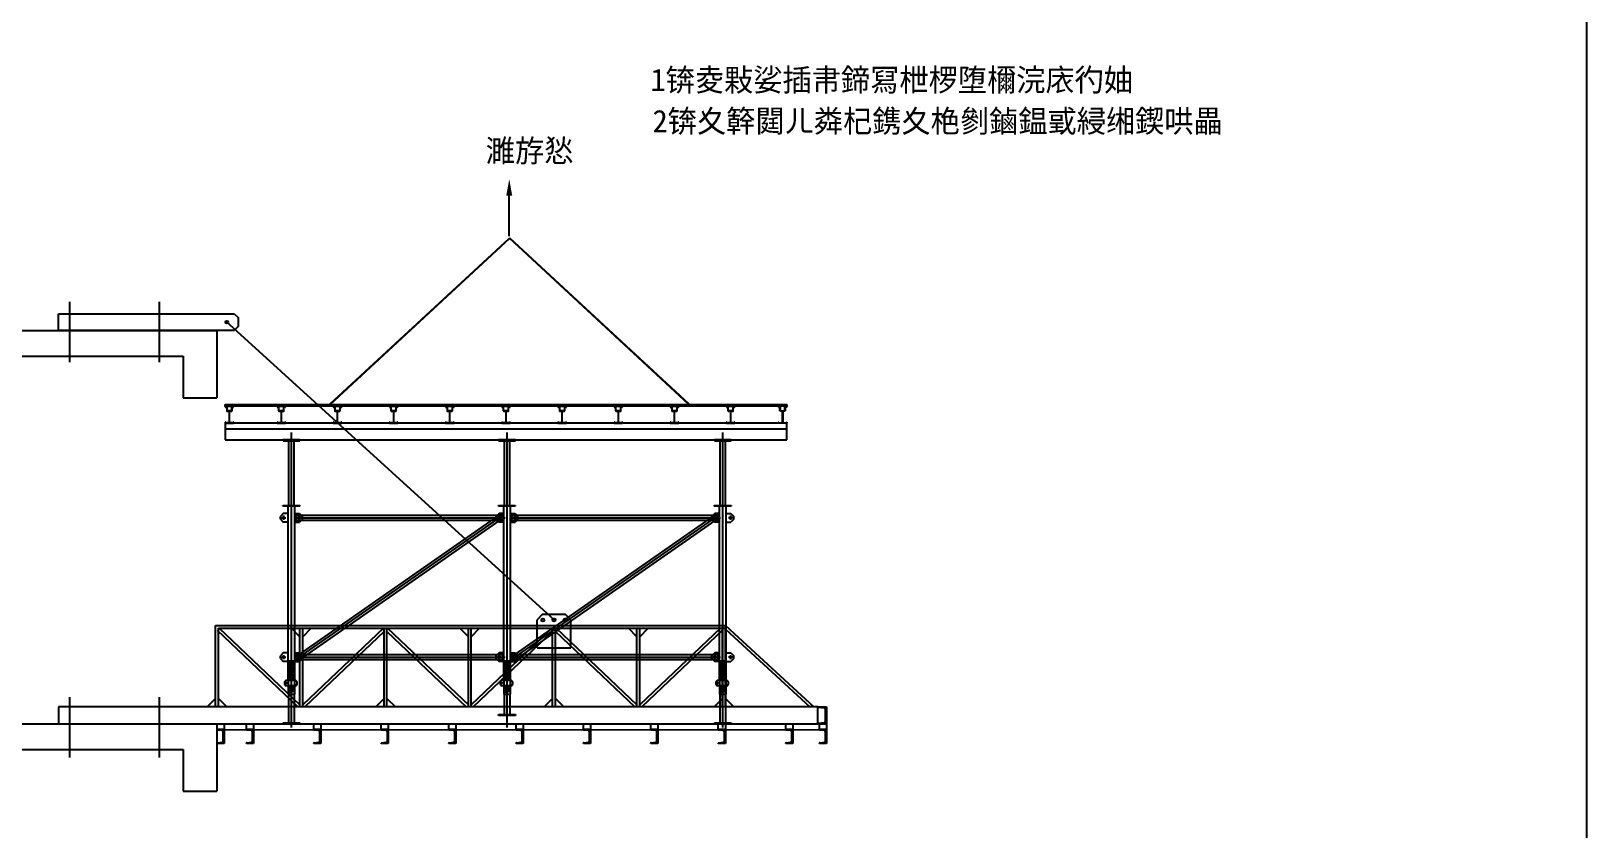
# Model space of a CAD drawing. Header units: metres. Extents: x 0 to 297, y 0 to 210.
# Drawn here: x 197.3 to 297, y 105.5 to 156.6 of the extents above; entities that cross this region are included whole.
import ezdxf

# ---------------------------------------------------------------- set-up
doc = ezdxf.new("R2010")
doc.units = ezdxf.units.M
for name, color, linetype in [(' ', 7, 'Continuous'), ('1', 7, 'Continuous'), ('120', 7, 'Continuous'), ('38536', 7, 'Continuous'), ('5', 7, 'Continuous'), ('7', 7, 'Continuous')]:
    doc.layers.add(name, color=color, linetype=linetype)

msp = doc.modelspace()

# ---------------------------------------------------------------- linework, layer by layer
at = {"layer": ' '}
for p, q in [((213.97, 111.97), (213.97, 130.86)), ((227.79, 111.97), (227.79, 130.86)), ((241.62, 111.97), (241.62, 130.86)), ((213.75, 116.21), (213.75, 114.1)), ((214.19, 116.21), (213.75, 116.21)), ((214.19, 114.1), (214.19, 116.21)), ((227.58, 116.21), (227.58, 114.1)), ((228.01, 116.21), (227.58, 116.21)), ((228.01, 114.1), (228.01, 116.21)), ((241.4, 116.21), (241.4, 114.1)), ((241.83, 116.21), (241.4, 116.21)), ((241.83, 114.1), (241.83, 116.21)), ((213.75, 114.1), (214.19, 114.1)), ((227.58, 114.1), (228.01, 114.1)), ((241.4, 114.1), (241.83, 114.1))]:
    msp.add_line(p, q, dxfattribs=at)
msp.add_line((297, 0), (297, 210))
at = {"layer": '1'}
for p, q in [((213.63, 114.99), (214.23, 114.99)), ((227.45, 114.99), (228.05, 114.99)), ((241.28, 114.99), (241.88, 114.99)), ((214.23, 114.63), (213.63, 114.63)), ((228.05, 114.63), (227.45, 114.63)), ((241.88, 114.63), (241.28, 114.63))]:
    msp.add_line(p, q, dxfattribs=at)
for centre, start, end in [((213.72, 114.81), 116.26, 243.74), ((214.14, 114.81), -63.74, 63.74), ((227.54, 114.81), 116.26, 243.74), ((227.97, 114.81), -63.74, 63.74), ((241.37, 114.81), 116.26, 243.74), ((241.79, 114.81), -63.74, 63.74)]:
    msp.add_arc(centre, 0.2, start, end, dxfattribs=at)
at = {"layer": '120'}
for p, q in [((209.72, 131.11), (245.72, 131.11)), ((227.38, 125.66), (214.21, 116.48)), ((227.56, 125.4), (227.38, 125.66)), ((241.21, 125.66), (228.03, 116.48)), ((241.38, 125.4), (241.21, 125.66)), ((214.17, 125.4), (227.66, 125.4)), ((214.22, 116.3), (227.6, 125.62)), ((214.26, 125.56), (214.26, 125.25)), ((227.51, 125.56), (214.26, 125.56)), ((214.26, 125.25), (227.51, 125.25)), ((214.39, 116.22), (227.56, 125.4)), ((227.51, 125.25), (227.51, 125.56)), ((227.99, 125.4), (241.48, 125.4)), ((228.05, 116.3), (241.42, 125.62)), ((228.08, 125.56), (228.08, 125.25)), ((241.33, 125.56), (228.08, 125.56)), ((228.08, 125.25), (241.33, 125.25)), ((228.21, 116.22), (241.38, 125.4)), ((241.33, 125.25), (241.33, 125.56)), ((214.17, 116.47), (227.66, 116.47)), ((214.21, 116.48), (214.39, 116.22)), ((214.26, 116.63), (214.26, 116.32)), ((227.51, 116.63), (214.26, 116.63)), ((214.26, 116.32), (227.51, 116.32)), ((227.51, 116.32), (227.51, 116.63)), ((227.99, 116.47), (241.48, 116.47)), ((228.03, 116.48), (228.21, 116.22)), ((228.08, 116.63), (228.08, 116.32)), ((241.33, 116.63), (228.08, 116.63)), ((228.08, 116.32), (241.33, 116.32)), ((241.33, 116.32), (241.33, 116.63))]:
    msp.add_line(p, q, dxfattribs=at)
for centre in [(214.47, 125.4), (227.29, 125.41), (227.29, 125.4), (228.3, 125.4), (241.11, 125.4), (241.12, 125.41), (214.47, 116.47), (214.47, 116.47), (227.29, 116.47), (228.3, 116.47), (228.3, 116.47), (241.11, 116.47)]:
    msp.add_circle(centre, 0.06, dxfattribs=at)
at = {"layer": '38536'}
for p, q in [((209.72, 132.67), (245.72, 132.67)), ((209.72, 132.55), (209.72, 132.67)), ((245.72, 132.67), (245.72, 132.55)), ((245.72, 132.55), (209.72, 132.55)), ((209.72, 131.47), (209.72, 130.39)), ((245.72, 131.47), (209.72, 131.47)), ((245.72, 130.39), (245.72, 131.47)), ((209.72, 130.39), (245.72, 130.39)), ((213.45, 125.67), (213.27, 125.49)), ((213.75, 125.67), (213.45, 125.67)), ((213.75, 125.13), (213.75, 125.67)), ((214.19, 125.13), (214.19, 125.67)), ((214.19, 125.67), (214.49, 125.67)), ((214.49, 125.67), (214.67, 125.49)), ((227.28, 125.67), (227.1, 125.49)), ((227.58, 125.67), (227.28, 125.67)), ((227.58, 125.13), (227.58, 125.67)), ((228.01, 125.13), (228.01, 125.67)), ((228.01, 125.67), (228.31, 125.67)), ((228.31, 125.67), (228.49, 125.49)), ((241.1, 125.67), (240.92, 125.49)), ((241.4, 125.67), (241.1, 125.67)), ((241.4, 125.13), (241.4, 125.67)), ((241.83, 125.13), (241.83, 125.67)), ((241.83, 125.67), (242.14, 125.67)), ((242.14, 125.67), (242.32, 125.49)), ((213.27, 125.31), (213.27, 125.49)), ((213.27, 125.31), (213.45, 125.13)), ((213.33, 125.4), (213.6, 125.4)), ((213.75, 125.13), (213.45, 125.13)), ((213.47, 125.54), (213.47, 125.27)), ((214.19, 125.13), (214.49, 125.13)), ((214.61, 125.4), (214.34, 125.4)), ((214.61, 125.4), (214.34, 125.4)), ((214.47, 125.54), (214.47, 125.27)), ((214.47, 125.54), (214.47, 125.27)), ((214.67, 125.31), (214.49, 125.13)), ((214.67, 125.31), (214.67, 125.49)), ((227.1, 125.31), (227.1, 125.49)), ((227.1, 125.31), (227.28, 125.13)), ((227.15, 125.4), (227.43, 125.4)), ((227.58, 125.13), (227.28, 125.13)), ((227.29, 125.54), (227.29, 125.27)), ((228.01, 125.13), (228.31, 125.13)), ((228.43, 125.4), (228.16, 125.4)), ((228.43, 125.4), (228.16, 125.4)), ((228.3, 125.54), (228.3, 125.27)), ((228.3, 125.54), (228.3, 125.27)), ((228.49, 125.31), (228.31, 125.13)), ((228.49, 125.31), (228.49, 125.49)), ((240.92, 125.31), (240.92, 125.49)), ((240.92, 125.31), (241.1, 125.13)), ((240.98, 125.4), (241.25, 125.4)), ((241.4, 125.13), (241.1, 125.13)), ((241.11, 125.54), (241.11, 125.27)), ((241.83, 125.13), (242.14, 125.13)), ((242.26, 125.4), (241.98, 125.4)), ((242.26, 125.4), (241.98, 125.4)), ((242.12, 125.54), (242.12, 125.27)), ((242.12, 125.54), (242.12, 125.27)), ((242.32, 125.31), (242.14, 125.13)), ((242.32, 125.31), (242.32, 125.49)), ((213.45, 116.74), (213.27, 116.56)), ((213.75, 116.74), (213.45, 116.74)), ((213.75, 116.2), (213.75, 116.74)), ((214.19, 116.2), (214.19, 116.74)), ((214.19, 116.74), (214.49, 116.74)), ((214.49, 116.74), (214.67, 116.56)), ((227.28, 116.74), (227.1, 116.56)), ((227.58, 116.74), (227.28, 116.74)), ((227.58, 116.2), (227.58, 116.74)), ((228.01, 116.2), (228.01, 116.74)), ((228.01, 116.74), (228.31, 116.74)), ((228.31, 116.74), (228.49, 116.56)), ((241.1, 116.74), (240.92, 116.56)), ((241.4, 116.74), (241.1, 116.74)), ((241.4, 116.2), (241.4, 116.74)), ((241.83, 116.2), (241.83, 116.74)), ((241.83, 116.74), (242.14, 116.74)), ((242.14, 116.74), (242.32, 116.56)), ((213.27, 116.38), (213.27, 116.56)), ((213.27, 116.38), (213.45, 116.2)), ((213.33, 116.47), (213.61, 116.47)), ((213.75, 116.2), (213.45, 116.2)), ((213.47, 116.61), (213.47, 116.34)), ((214.19, 116.2), (214.49, 116.2)), ((214.61, 116.47), (214.34, 116.47)), ((214.61, 116.47), (214.34, 116.47)), ((214.47, 116.61), (214.47, 116.34)), ((214.47, 116.61), (214.47, 116.34)), ((214.67, 116.38), (214.49, 116.2)), ((214.67, 116.38), (214.67, 116.56)), ((227.1, 116.38), (227.1, 116.56)), ((227.1, 116.38), (227.28, 116.2)), ((227.15, 116.47), (227.43, 116.47)), ((227.58, 116.2), (227.28, 116.2)), ((227.29, 116.61), (227.29, 116.34)), ((228.01, 116.2), (228.31, 116.2)), ((228.43, 116.47), (228.16, 116.47)), ((228.43, 116.47), (228.16, 116.47)), ((228.3, 116.61), (228.3, 116.34)), ((228.3, 116.61), (228.3, 116.34)), ((228.49, 116.38), (228.31, 116.2)), ((228.49, 116.38), (228.49, 116.56)), ((240.92, 116.38), (240.92, 116.56)), ((240.92, 116.38), (241.1, 116.2)), ((240.98, 116.47), (241.25, 116.47)), ((241.4, 116.2), (241.1, 116.2)), ((241.12, 116.61), (241.12, 116.34)), ((241.83, 116.2), (242.14, 116.2)), ((242.26, 116.47), (241.98, 116.47)), ((242.26, 116.47), (241.98, 116.47)), ((242.12, 116.61), (242.12, 116.34)), ((242.12, 116.61), (242.12, 116.34)), ((242.32, 116.38), (242.14, 116.2)), ((242.32, 116.38), (242.32, 116.56))]:
    msp.add_line(p, q, dxfattribs=at)
for centre in [(213.47, 125.4), (214.47, 125.4), (214.47, 125.4), (227.29, 125.4), (228.3, 125.4), (228.3, 125.4), (241.11, 125.4), (242.12, 125.4), (242.12, 125.4), (213.47, 116.47), (214.47, 116.47), (214.47, 116.47), (214.47, 116.47), (227.29, 116.47), (228.3, 116.47), (228.3, 116.47), (228.3, 116.47), (241.12, 116.47), (242.12, 116.47), (242.12, 116.47), (242.12, 116.47)]:
    msp.add_circle(centre, 0.06, dxfattribs=at)
at = {"layer": '5'}
for p, q in [((172.56, 137.4), (209.19, 137.4)), ((209.19, 137.4), (209.19, 133.08)), ((172.56, 135.75), (207.03, 135.75)), ((207.03, 135.75), (207.03, 133.08)), ((207.03, 133.08), (209.19, 133.08)), ((172.56, 112.2), (209.19, 112.2)), ((209.19, 112.2), (209.19, 107.88)), ((172.56, 110.55), (207.03, 110.55)), ((207.03, 110.55), (207.03, 107.88)), ((207.03, 107.88), (209.19, 107.88))]:
    msp.add_line(p, q, dxfattribs=at)
at = {"layer": '7'}
for p, q in [((227.93, 143.45), (227.93, 146.69)), ((216.43, 132.69), (227.94, 143.33)), ((216.44, 132.67), (227.95, 143.32)), ((216.46, 132.67), (227.96, 143.31)), ((216.62, 132.85), (227.95, 143.32)), ((239.44, 132.67), (227.94, 143.31)), ((239.27, 132.85), (227.95, 143.32)), ((239.46, 132.67), (227.95, 143.32)), ((239.47, 132.69), (227.96, 143.33)), ((199.76, 135.37), (199.76, 139.23)), ((205.52, 135.37), (205.52, 139.23)), ((199.04, 137.4), (199.04, 138.48)), ((199.04, 138.48), (210.3, 138.48)), ((209.76, 138.01), (230.8, 118.86)), ((210.3, 138.48), (210.56, 138.23)), ((210.56, 137.66), (210.3, 137.4)), ((210.56, 138.23), (210.56, 137.66)), ((210.3, 137.4), (199.04, 137.4)), ((209.84, 132.55), (209.72, 132.55)), ((209.72, 132.55), (209.72, 132.49)), ((209.72, 132.49), (209.75, 132.49)), ((209.75, 132.49), (209.75, 132.51)), ((209.76, 132.52), (209.81, 132.52)), ((209.82, 132.51), (209.82, 132.26)), ((209.84, 132.26), (209.84, 132.55)), ((209.84, 132.55), (210.14, 132.55)), ((209.85, 132.23), (209.97, 132.23)), ((210.13, 132.25), (209.86, 132.25)), ((209.98, 132.21), (209.98, 131.5)), ((210, 131.5), (210, 132.21)), ((210.02, 132.23), (210.13, 132.23)), ((210.26, 132.55), (210.14, 132.55)), ((210.14, 132.55), (210.14, 132.26)), ((210.16, 132.26), (210.16, 132.51)), ((210.18, 132.52), (210.23, 132.52)), ((210.24, 132.51), (210.24, 132.49)), ((210.24, 132.49), (210.26, 132.49)), ((210.26, 132.49), (210.26, 132.55)), ((213.17, 132.55), (213.05, 132.55)), ((213.05, 132.55), (213.05, 132.49)), ((213.05, 132.49), (213.08, 132.49)), ((213.08, 132.49), (213.08, 132.51)), ((213.09, 132.52), (213.14, 132.52)), ((213.15, 132.51), (213.15, 132.26)), ((213.17, 132.26), (213.17, 132.55)), ((213.17, 132.55), (213.47, 132.55)), ((213.18, 132.23), (213.3, 132.23)), ((213.46, 132.25), (213.19, 132.25)), ((213.31, 132.21), (213.31, 131.5)), ((213.33, 131.5), (213.33, 132.21)), ((213.35, 132.23), (213.46, 132.23)), ((213.59, 132.55), (213.47, 132.55)), ((213.47, 132.55), (213.47, 132.26)), ((213.49, 132.26), (213.49, 132.51)), ((213.51, 132.52), (213.56, 132.52)), ((213.57, 132.51), (213.57, 132.49)), ((213.57, 132.49), (213.59, 132.49)), ((213.59, 132.49), (213.59, 132.55)), ((216.77, 132.55), (216.65, 132.55)), ((216.65, 132.55), (216.65, 132.49)), ((216.65, 132.49), (216.68, 132.49)), ((216.68, 132.49), (216.68, 132.51)), ((216.69, 132.52), (216.74, 132.52)), ((216.75, 132.51), (216.75, 132.26)), ((216.77, 132.26), (216.77, 132.55)), ((216.77, 132.55), (217.07, 132.55)), ((216.78, 132.23), (216.9, 132.23)), ((217.06, 132.25), (216.79, 132.25)), ((216.91, 132.21), (216.91, 131.5)), ((216.93, 131.5), (216.93, 132.21)), ((216.95, 132.23), (217.06, 132.23)), ((217.19, 132.55), (217.07, 132.55)), ((217.07, 132.55), (217.07, 132.26)), ((217.09, 132.26), (217.09, 132.51)), ((217.11, 132.52), (217.16, 132.52)), ((217.17, 132.51), (217.17, 132.49)), ((217.17, 132.49), (217.19, 132.49)), ((217.19, 132.49), (217.19, 132.55)), ((220.37, 132.55), (220.25, 132.55)), ((220.25, 132.55), (220.25, 132.49)), ((220.25, 132.49), (220.28, 132.49)), ((220.28, 132.49), (220.28, 132.51)), ((220.29, 132.52), (220.34, 132.52)), ((220.35, 132.51), (220.35, 132.26)), ((220.37, 132.26), (220.37, 132.55)), ((220.37, 132.55), (220.67, 132.55)), ((220.38, 132.23), (220.5, 132.23)), ((220.66, 132.25), (220.39, 132.25)), ((220.51, 132.21), (220.51, 131.5)), ((220.53, 131.5), (220.53, 132.21)), ((220.55, 132.23), (220.66, 132.23)), ((220.79, 132.55), (220.67, 132.55)), ((220.67, 132.55), (220.67, 132.26)), ((220.69, 132.26), (220.69, 132.51)), ((220.71, 132.52), (220.76, 132.52)), ((220.77, 132.51), (220.77, 132.49)), ((220.77, 132.49), (220.79, 132.49)), ((220.79, 132.49), (220.79, 132.55)), ((223.97, 132.55), (223.85, 132.55)), ((223.85, 132.55), (223.85, 132.49)), ((223.85, 132.49), (223.88, 132.49)), ((223.88, 132.49), (223.88, 132.51)), ((223.89, 132.52), (223.94, 132.52)), ((223.95, 132.51), (223.95, 132.26)), ((223.97, 132.26), (223.97, 132.55)), ((223.97, 132.55), (224.27, 132.55)), ((223.98, 132.23), (224.1, 132.23)), ((224.26, 132.25), (223.99, 132.25)), ((224.11, 132.21), (224.11, 131.5)), ((224.13, 131.5), (224.13, 132.21)), ((224.15, 132.23), (224.26, 132.23)), ((224.39, 132.55), (224.27, 132.55)), ((224.27, 132.55), (224.27, 132.26)), ((224.29, 132.26), (224.29, 132.51)), ((224.31, 132.52), (224.36, 132.52)), ((224.37, 132.51), (224.37, 132.49)), ((224.37, 132.49), (224.39, 132.49)), ((224.39, 132.49), (224.39, 132.55)), ((227.57, 132.55), (227.45, 132.55)), ((227.45, 132.55), (227.45, 132.49)), ((227.45, 132.49), (227.48, 132.49)), ((227.48, 132.49), (227.48, 132.51)), ((227.49, 132.52), (227.54, 132.52)), ((227.55, 132.51), (227.55, 132.26)), ((227.57, 132.26), (227.57, 132.55)), ((227.57, 132.55), (227.87, 132.55)), ((227.58, 132.23), (227.7, 132.23)), ((227.86, 132.25), (227.59, 132.25)), ((227.71, 132.21), (227.71, 131.5)), ((227.73, 131.5), (227.73, 132.21)), ((227.75, 132.23), (227.86, 132.23)), ((227.99, 132.55), (227.87, 132.55)), ((227.87, 132.55), (227.87, 132.26)), ((227.89, 132.26), (227.89, 132.51)), ((227.91, 132.52), (227.96, 132.52)), ((227.97, 132.51), (227.97, 132.49)), ((227.97, 132.49), (227.99, 132.49)), ((227.99, 132.49), (227.99, 132.55)), ((231.17, 132.55), (231.05, 132.55)), ((231.05, 132.55), (231.05, 132.49)), ((231.05, 132.49), (231.08, 132.49)), ((231.08, 132.49), (231.08, 132.51)), ((231.09, 132.52), (231.14, 132.52)), ((231.15, 132.51), (231.15, 132.26)), ((231.17, 132.26), (231.17, 132.55)), ((231.17, 132.55), (231.47, 132.55)), ((231.18, 132.23), (231.3, 132.23)), ((231.46, 132.25), (231.19, 132.25)), ((231.31, 132.21), (231.31, 131.5)), ((231.33, 131.5), (231.33, 132.21)), ((231.35, 132.23), (231.46, 132.23)), ((231.59, 132.55), (231.47, 132.55)), ((231.47, 132.55), (231.47, 132.26)), ((231.49, 132.26), (231.49, 132.51)), ((231.51, 132.52), (231.56, 132.52)), ((231.57, 132.51), (231.57, 132.49)), ((231.57, 132.49), (231.59, 132.49)), ((231.59, 132.49), (231.59, 132.55)), ((234.77, 132.55), (234.65, 132.55)), ((234.65, 132.55), (234.65, 132.49)), ((234.65, 132.49), (234.68, 132.49)), ((234.68, 132.49), (234.68, 132.51)), ((234.69, 132.52), (234.74, 132.52)), ((234.75, 132.51), (234.75, 132.26)), ((234.77, 132.26), (234.77, 132.55)), ((234.77, 132.55), (235.07, 132.55)), ((234.78, 132.23), (234.9, 132.23)), ((235.06, 132.25), (234.79, 132.25)), ((234.91, 132.21), (234.91, 131.5)), ((234.93, 131.5), (234.93, 132.21)), ((234.95, 132.23), (235.06, 132.23)), ((235.19, 132.55), (235.07, 132.55)), ((235.07, 132.55), (235.07, 132.26)), ((235.09, 132.26), (235.09, 132.51)), ((235.11, 132.52), (235.16, 132.52)), ((235.17, 132.51), (235.17, 132.49)), ((235.17, 132.49), (235.19, 132.49)), ((235.19, 132.49), (235.19, 132.55)), ((238.37, 132.55), (238.25, 132.55)), ((238.25, 132.55), (238.25, 132.49)), ((238.25, 132.49), (238.28, 132.49)), ((238.28, 132.49), (238.28, 132.51)), ((238.29, 132.52), (238.34, 132.52)), ((238.35, 132.51), (238.35, 132.26)), ((238.37, 132.26), (238.37, 132.55)), ((238.37, 132.55), (238.67, 132.55)), ((238.38, 132.23), (238.5, 132.23)), ((238.66, 132.25), (238.39, 132.25)), ((238.51, 132.21), (238.51, 131.5)), ((238.53, 131.5), (238.53, 132.21)), ((238.55, 132.23), (238.66, 132.23)), ((238.79, 132.55), (238.67, 132.55)), ((238.67, 132.55), (238.67, 132.26)), ((238.69, 132.26), (238.69, 132.51)), ((238.71, 132.52), (238.76, 132.52)), ((238.77, 132.51), (238.77, 132.49)), ((238.77, 132.49), (238.79, 132.49)), ((238.79, 132.49), (238.79, 132.55)), ((241.97, 132.55), (241.85, 132.55)), ((241.85, 132.55), (241.85, 132.49)), ((241.85, 132.49), (241.88, 132.49)), ((241.88, 132.49), (241.88, 132.51)), ((241.89, 132.52), (241.94, 132.52)), ((241.95, 132.51), (241.95, 132.26)), ((241.97, 132.26), (241.97, 132.55)), ((241.97, 132.55), (242.27, 132.55)), ((241.98, 132.23), (242.1, 132.23)), ((242.26, 132.25), (241.99, 132.25)), ((242.11, 132.21), (242.11, 131.5)), ((242.13, 131.5), (242.13, 132.21)), ((242.15, 132.23), (242.26, 132.23)), ((242.39, 132.55), (242.27, 132.55)), ((242.27, 132.55), (242.27, 132.26)), ((242.29, 132.26), (242.29, 132.51)), ((242.31, 132.52), (242.36, 132.52)), ((242.37, 132.51), (242.37, 132.49)), ((242.37, 132.49), (242.39, 132.49)), ((242.39, 132.49), (242.39, 132.55)), ((245.18, 132.49), (245.18, 132.55)), ((245.18, 132.55), (245.3, 132.55)), ((245.21, 132.49), (245.18, 132.49)), ((245.21, 132.51), (245.21, 132.49)), ((245.27, 132.52), (245.22, 132.52)), ((245.28, 132.26), (245.28, 132.51)), ((245.3, 132.55), (245.3, 132.26)), ((245.6, 132.55), (245.3, 132.55)), ((245.43, 132.23), (245.31, 132.23)), ((245.32, 132.25), (245.59, 132.25)), ((245.44, 131.5), (245.44, 132.21)), ((245.46, 132.21), (245.46, 131.5)), ((245.59, 132.23), (245.48, 132.23)), ((245.6, 132.26), (245.6, 132.55)), ((245.6, 132.55), (245.72, 132.55)), ((245.62, 132.51), (245.62, 132.26)), ((245.69, 132.52), (245.64, 132.52)), ((245.7, 132.49), (245.7, 132.51)), ((245.72, 132.49), (245.7, 132.49)), ((245.72, 132.55), (245.72, 132.49)), ((209.75, 131.52), (209.72, 131.52)), ((209.72, 131.52), (209.72, 131.47)), ((209.72, 131.47), (210.26, 131.47)), ((209.75, 131.5), (209.75, 131.52)), ((209.97, 131.49), (209.77, 131.49)), ((210.22, 131.49), (210.02, 131.49)), ((210.26, 131.52), (210.23, 131.52)), ((210.23, 131.52), (210.23, 131.5)), ((210.26, 131.47), (210.26, 131.52)), ((213.08, 131.52), (213.05, 131.52)), ((213.05, 131.52), (213.05, 131.47)), ((213.05, 131.47), (213.59, 131.47)), ((213.08, 131.5), (213.08, 131.52)), ((213.3, 131.49), (213.1, 131.49)), ((213.55, 131.49), (213.35, 131.49)), ((213.59, 131.52), (213.56, 131.52)), ((213.56, 131.52), (213.56, 131.5)), ((213.59, 131.47), (213.59, 131.52)), ((216.68, 131.52), (216.65, 131.52)), ((216.65, 131.52), (216.65, 131.47)), ((216.65, 131.47), (217.19, 131.47)), ((216.68, 131.5), (216.68, 131.52)), ((216.9, 131.49), (216.7, 131.49)), ((217.15, 131.49), (216.95, 131.49)), ((217.19, 131.52), (217.16, 131.52)), ((217.16, 131.52), (217.16, 131.5)), ((217.19, 131.47), (217.19, 131.52)), ((220.28, 131.52), (220.25, 131.52)), ((220.25, 131.52), (220.25, 131.47)), ((220.25, 131.47), (220.79, 131.47)), ((220.28, 131.5), (220.28, 131.52)), ((220.5, 131.49), (220.3, 131.49)), ((220.75, 131.49), (220.55, 131.49)), ((220.79, 131.52), (220.76, 131.52)), ((220.76, 131.52), (220.76, 131.5)), ((220.79, 131.47), (220.79, 131.52)), ((223.88, 131.52), (223.85, 131.52)), ((223.85, 131.52), (223.85, 131.47)), ((223.85, 131.47), (224.39, 131.47)), ((223.88, 131.5), (223.88, 131.52)), ((224.1, 131.49), (223.9, 131.49)), ((224.35, 131.49), (224.15, 131.49)), ((224.39, 131.52), (224.36, 131.52)), ((224.36, 131.52), (224.36, 131.5)), ((224.39, 131.47), (224.39, 131.52)), ((227.48, 131.52), (227.45, 131.52)), ((227.45, 131.52), (227.45, 131.47)), ((227.45, 131.47), (227.99, 131.47)), ((227.48, 131.5), (227.48, 131.52)), ((227.7, 131.49), (227.5, 131.49)), ((227.95, 131.49), (227.75, 131.49)), ((227.99, 131.52), (227.96, 131.52)), ((227.96, 131.52), (227.96, 131.5)), ((227.99, 131.47), (227.99, 131.52)), ((231.08, 131.52), (231.05, 131.52)), ((231.05, 131.52), (231.05, 131.47)), ((231.05, 131.47), (231.59, 131.47)), ((231.08, 131.5), (231.08, 131.52)), ((231.3, 131.49), (231.1, 131.49)), ((231.55, 131.49), (231.35, 131.49)), ((231.59, 131.52), (231.56, 131.52)), ((231.56, 131.52), (231.56, 131.5)), ((231.59, 131.47), (231.59, 131.52)), ((234.68, 131.52), (234.65, 131.52)), ((234.65, 131.52), (234.65, 131.47)), ((234.65, 131.47), (235.19, 131.47)), ((234.68, 131.5), (234.68, 131.52)), ((234.9, 131.49), (234.7, 131.49)), ((235.15, 131.49), (234.95, 131.49)), ((235.19, 131.52), (235.16, 131.52)), ((235.16, 131.52), (235.16, 131.5)), ((235.19, 131.47), (235.19, 131.52)), ((238.28, 131.52), (238.25, 131.52)), ((238.25, 131.52), (238.25, 131.47)), ((238.25, 131.47), (238.79, 131.47)), ((238.28, 131.5), (238.28, 131.52)), ((238.5, 131.49), (238.3, 131.49)), ((238.75, 131.49), (238.55, 131.49)), ((238.79, 131.52), (238.76, 131.52)), ((238.76, 131.52), (238.76, 131.5)), ((238.79, 131.47), (238.79, 131.52)), ((241.88, 131.52), (241.85, 131.52)), ((241.85, 131.52), (241.85, 131.47)), ((241.85, 131.47), (242.39, 131.47)), ((241.88, 131.5), (241.88, 131.52)), ((242.1, 131.49), (241.9, 131.49)), ((242.35, 131.49), (242.15, 131.49)), ((242.39, 131.52), (242.36, 131.52)), ((242.36, 131.52), (242.36, 131.5)), ((242.39, 131.47), (242.39, 131.52)), ((245.18, 131.47), (245.18, 131.52)), ((245.18, 131.52), (245.21, 131.52)), ((245.72, 131.47), (245.18, 131.47)), ((245.21, 131.52), (245.21, 131.5)), ((245.23, 131.49), (245.43, 131.49)), ((245.48, 131.49), (245.68, 131.49)), ((245.69, 131.5), (245.69, 131.52)), ((245.69, 131.52), (245.72, 131.52)), ((245.72, 131.52), (245.72, 131.47)), ((214.51, 130.39), (213.43, 130.39)), ((213.43, 130.39), (213.43, 130.33)), ((213.43, 130.33), (214.51, 130.33)), ((213.8, 126.19), (213.8, 130.33)), ((214.14, 126.2), (214.14, 130.33)), ((214.51, 130.33), (214.51, 130.39)), ((228.33, 130.39), (227.25, 130.39)), ((227.25, 130.39), (227.25, 130.33)), ((227.25, 130.33), (228.33, 130.33)), ((227.62, 126.19), (227.62, 130.33)), ((227.97, 126.2), (227.97, 130.33)), ((228.33, 130.33), (228.33, 130.39)), ((242.16, 130.39), (241.08, 130.39)), ((241.08, 130.39), (241.08, 130.33)), ((241.08, 130.33), (242.16, 130.33)), ((241.45, 126.19), (241.45, 130.33)), ((241.79, 126.2), (241.79, 130.33)), ((242.16, 130.33), (242.16, 130.39)), ((213.42, 126.14), (213.42, 126.19)), ((213.42, 126.19), (214.5, 126.19)), ((214.5, 126.14), (213.42, 126.14)), ((213.75, 114.99), (213.75, 126.14)), ((214.19, 114.99), (214.19, 126.14)), ((214.5, 126.19), (214.5, 126.14)), ((227.24, 126.14), (227.24, 126.19)), ((227.24, 126.19), (228.32, 126.19)), ((228.32, 126.14), (227.24, 126.14)), ((227.58, 114.99), (227.58, 126.14)), ((228.01, 114.99), (228.01, 126.14)), ((228.32, 126.19), (228.32, 126.14)), ((241.07, 126.14), (241.07, 126.19)), ((241.07, 126.19), (242.15, 126.19)), ((242.15, 126.14), (241.07, 126.14)), ((241.4, 114.99), (241.4, 126.14)), ((241.83, 114.99), (241.83, 126.14)), ((242.15, 126.19), (242.15, 126.14)), ((230.07, 119.22), (229.71, 118.86)), ((229.71, 117.06), (229.71, 118.86)), ((230.07, 119.22), (231.52, 119.22)), ((231.88, 118.86), (231.52, 119.22)), ((231.88, 117.06), (231.88, 118.86)), ((209.11, 113.28), (209.11, 118.5)), ((209.11, 118.5), (241.78, 118.5)), ((209.2, 118.2), (214.37, 113.28)), ((209.29, 113.28), (209.29, 118.32)), ((209.29, 118.32), (241.78, 118.32)), ((209.33, 118.32), (214.51, 113.41)), ((214.51, 117.78), (213.97, 118.32)), ((214.51, 113.28), (214.51, 118.32)), ((219.86, 118.32), (214.69, 113.41)), ((214.69, 113.28), (214.69, 118.32)), ((214.69, 117.78), (215.23, 118.32)), ((219.91, 118.12), (214.82, 113.28)), ((219.91, 113.28), (219.91, 118.32)), ((220.09, 113.28), (220.09, 118.32)), ((220.09, 118.12), (225.17, 113.28)), ((220.13, 118.32), (225.31, 113.41)), ((225.31, 117.78), (224.77, 118.32)), ((225.31, 113.28), (225.31, 118.32)), ((230.66, 118.32), (225.49, 113.41)), ((225.49, 113.28), (225.49, 118.32)), ((225.49, 117.78), (226.03, 118.32)), ((230.71, 118.12), (225.62, 113.28)), ((230.71, 113.28), (230.71, 118.32)), ((230.89, 113.28), (230.89, 118.32)), ((230.89, 118.12), (235.97, 113.28)), ((230.93, 118.32), (236.11, 113.41)), ((236.11, 117.78), (235.57, 118.32)), ((236.11, 113.28), (236.11, 118.32)), ((236.29, 113.28), (236.29, 118.32)), ((241.46, 118.32), (236.29, 113.41)), ((236.29, 117.78), (236.83, 118.32)), ((241.6, 118.2), (236.42, 113.28)), ((241.6, 113.28), (241.6, 118.32)), ((241.78, 113.28), (241.78, 118.5)), ((241.78, 118.5), (247.46, 113.28)), ((241.78, 118.26), (247.2, 113.28)), ((229.71, 117.06), (231.88, 117.06)), ((213.75, 116.21), (214.19, 116.21)), ((214.19, 116.15), (213.75, 116.04)), ((213.9, 115.86), (213.75, 115.82)), ((213.9, 115.97), (213.83, 115.95)), ((213.9, 115.75), (213.83, 115.73)), ((213.9, 115.95), (213.9, 114.99)), ((213.98, 116.01), (213.96, 116.01)), ((214.11, 116.02), (214.02, 116)), ((214.04, 114.99), (214.04, 115.95)), ((214.19, 115.94), (214.04, 115.9)), ((214.11, 115.81), (214.04, 115.79)), ((214.19, 115.72), (214.04, 115.68)), ((227.58, 116.21), (228.01, 116.21)), ((228.01, 116.15), (227.58, 116.04)), ((227.72, 115.86), (227.58, 115.82)), ((227.72, 115.97), (227.65, 115.95)), ((227.72, 115.75), (227.65, 115.73)), ((227.72, 115.95), (227.72, 114.99)), ((227.8, 116.01), (227.79, 116.01)), ((227.94, 116.02), (227.84, 116)), ((227.87, 114.99), (227.87, 115.95)), ((228.01, 115.94), (227.87, 115.9)), ((227.94, 115.81), (227.87, 115.79)), ((228.01, 115.72), (227.87, 115.68)), ((241.4, 116.21), (241.83, 116.21)), ((241.83, 116.15), (241.4, 116.04)), ((241.55, 115.86), (241.4, 115.82)), ((241.55, 115.97), (241.47, 115.95)), ((241.55, 115.75), (241.47, 115.73)), ((241.55, 115.95), (241.55, 114.99)), ((241.63, 116.01), (241.61, 116.01)), ((241.76, 116.02), (241.67, 116)), ((241.69, 114.99), (241.69, 115.95)), ((241.83, 115.94), (241.69, 115.9)), ((241.76, 115.81), (241.69, 115.79)), ((241.83, 115.72), (241.69, 115.68)), ((213.9, 115.64), (213.75, 115.6)), ((213.9, 115.42), (213.76, 115.38)), ((213.9, 115.2), (213.76, 115.16)), ((213.9, 115.53), (213.83, 115.51)), ((213.9, 115.31), (213.83, 115.29)), ((213.9, 115.09), (213.83, 115.07)), ((214.19, 115.06), (213.93, 114.99)), ((214.12, 115.59), (214.04, 115.57)), ((214.19, 115.5), (214.04, 115.46)), ((214.12, 115.37), (214.04, 115.35)), ((214.19, 115.28), (214.04, 115.24)), ((214.12, 115.15), (214.04, 115.13)), ((227.72, 115.64), (227.58, 115.6)), ((227.72, 115.42), (227.58, 115.38)), ((227.72, 115.2), (227.58, 115.16)), ((227.72, 115.53), (227.65, 115.51)), ((227.72, 115.31), (227.65, 115.29)), ((227.72, 115.09), (227.65, 115.07)), ((228.01, 115.06), (227.76, 114.99)), ((227.94, 115.59), (227.87, 115.57)), ((228.01, 115.5), (227.87, 115.46)), ((227.94, 115.37), (227.87, 115.35)), ((228.01, 115.28), (227.87, 115.24)), ((227.94, 115.15), (227.87, 115.13)), ((241.55, 115.64), (241.4, 115.6)), ((241.55, 115.42), (241.4, 115.38)), ((241.55, 115.2), (241.4, 115.16)), ((241.55, 115.53), (241.48, 115.51)), ((241.55, 115.31), (241.48, 115.29)), ((241.55, 115.09), (241.48, 115.07)), ((241.83, 115.06), (241.58, 114.99)), ((241.76, 115.59), (241.69, 115.57)), ((241.83, 115.5), (241.69, 115.46)), ((241.76, 115.37), (241.69, 115.35)), ((241.83, 115.28), (241.69, 115.24)), ((241.76, 115.15), (241.69, 115.13)), ((199.76, 110.05), (199.76, 113.9)), ((205.52, 110.05), (205.52, 113.9)), ((209.11, 113.82), (208.57, 113.28)), ((209.29, 113.82), (209.83, 113.28)), ((213.75, 114.63), (213.75, 114.1)), ((213.75, 114.1), (214.19, 114.1)), ((213.9, 114.55), (213.76, 114.51)), ((214.19, 114.41), (213.76, 114.29)), ((213.8, 112.26), (213.8, 114.1)), ((213.9, 114.44), (213.83, 114.42)), ((214.12, 114.28), (213.83, 114.2)), ((213.9, 114.63), (213.9, 114.4)), ((213.96, 114.34), (213.98, 114.34)), ((214.19, 114.63), (214.04, 114.59)), ((214.04, 114.4), (214.04, 114.63)), ((214.12, 114.5), (214.04, 114.48)), ((214.14, 114.1), (214.14, 112.26)), ((214.19, 114.1), (214.19, 114.63)), ((219.91, 113.82), (219.37, 113.28)), ((220.09, 113.82), (220.63, 113.28)), ((227.58, 114.63), (227.58, 114.1)), ((227.72, 114.55), (227.58, 114.51)), ((228.01, 114.41), (227.58, 114.29)), ((227.58, 114.1), (228.01, 114.1)), ((227.62, 112.79), (227.62, 114.1)), ((227.72, 114.44), (227.65, 114.42)), ((227.94, 114.28), (227.65, 114.2)), ((227.72, 114.63), (227.72, 114.4)), ((227.79, 114.34), (227.8, 114.34)), ((228.01, 114.63), (227.87, 114.59)), ((227.87, 114.4), (227.87, 114.63)), ((227.94, 114.5), (227.87, 114.48)), ((227.97, 114.1), (227.97, 112.79)), ((228.01, 114.1), (228.01, 114.63)), ((230.71, 113.82), (230.17, 113.28)), ((230.89, 113.82), (231.43, 113.28)), ((241.6, 113.82), (241.06, 113.28)), ((241.4, 114.63), (241.4, 114.1)), ((241.55, 114.55), (241.4, 114.51)), ((241.83, 114.41), (241.4, 114.29)), ((241.4, 114.1), (241.83, 114.1)), ((241.44, 112.26), (241.44, 114.1)), ((241.55, 114.44), (241.48, 114.42)), ((241.76, 114.28), (241.48, 114.2)), ((241.55, 114.63), (241.55, 114.4)), ((241.61, 114.34), (241.63, 114.34)), ((241.83, 114.63), (241.69, 114.59)), ((241.69, 114.4), (241.69, 114.63)), ((241.76, 114.5), (241.69, 114.48)), ((241.78, 113.82), (242.32, 113.28)), ((241.79, 114.1), (241.79, 112.26)), ((241.83, 114.1), (241.83, 114.63)), ((247.71, 113.28), (199.04, 113.28)), ((199.04, 113.28), (199.04, 112.2)), ((227.25, 112.79), (228.33, 112.79)), ((227.25, 112.73), (227.25, 112.79)), ((228.33, 112.73), (227.25, 112.73)), ((228.33, 112.79), (228.33, 112.73)), ((247.71, 112.2), (247.71, 113.28)), ((247.72, 113.26), (247.72, 113.28)), ((247.72, 113.28), (248.26, 113.28)), ((248.13, 113.21), (247.73, 113.24)), ((248.21, 112.37), (248.21, 113.12)), ((248.26, 113.28), (248.26, 112.2)), ((199.04, 112.2), (247.71, 112.2)), ((209.2, 111.84), (209.2, 112.2)), ((209.2, 112.2), (209.65, 112.2)), ((209.65, 111.84), (209.2, 111.84)), ((209.2, 111.82), (209.2, 111.84)), ((209.2, 111.84), (209.65, 111.84)), ((209.52, 111.77), (209.22, 111.8)), ((209.6, 111.1), (209.6, 111.69)), ((209.65, 112.2), (209.65, 111.84)), ((209.65, 111.84), (247.81, 111.82)), ((209.65, 111.84), (209.65, 110.94)), ((211.09, 111.84), (211.09, 112.2)), ((211.09, 112.2), (211.54, 112.2)), ((211.54, 111.84), (211.09, 111.84)), ((211.09, 111.82), (211.09, 111.84)), ((211.09, 111.84), (211.54, 111.84)), ((211.41, 111.77), (211.1, 111.8)), ((211.48, 111.1), (211.48, 111.69)), ((211.54, 112.2), (211.54, 111.84)), ((211.54, 111.84), (211.54, 110.94)), ((213.43, 112.26), (214.51, 112.26)), ((213.43, 112.2), (213.43, 112.26)), ((214.51, 112.2), (213.43, 112.2)), ((214.51, 112.26), (214.51, 112.2)), ((215.41, 111.84), (215.41, 112.2)), ((215.41, 112.2), (215.86, 112.2)), ((215.86, 111.84), (215.41, 111.84)), ((215.41, 111.82), (215.41, 111.84)), ((215.41, 111.84), (215.86, 111.84)), ((215.73, 111.77), (215.42, 111.8)), ((215.8, 111.1), (215.8, 111.69)), ((215.86, 112.2), (215.86, 111.84)), ((215.86, 111.84), (215.86, 110.94)), ((219.73, 111.84), (219.73, 112.2)), ((219.73, 112.2), (220.18, 112.2)), ((220.18, 111.84), (219.73, 111.84)), ((219.73, 111.82), (219.73, 111.84)), ((219.73, 111.84), (220.18, 111.84)), ((220.05, 111.77), (219.74, 111.8)), ((220.12, 111.1), (220.12, 111.69)), ((220.18, 112.2), (220.18, 111.84)), ((220.18, 111.84), (220.18, 110.94)), ((224.05, 111.84), (224.05, 112.2)), ((224.05, 112.2), (224.5, 112.2)), ((224.5, 111.84), (224.05, 111.84)), ((224.05, 111.82), (224.05, 111.84)), ((224.05, 111.84), (224.5, 111.84)), ((224.37, 111.77), (224.06, 111.8)), ((224.44, 111.1), (224.44, 111.69)), ((224.5, 112.2), (224.5, 111.84)), ((224.5, 111.84), (224.5, 110.94)), ((228.37, 111.84), (228.37, 112.2)), ((228.37, 112.2), (228.82, 112.2)), ((228.82, 111.84), (228.37, 111.84)), ((228.37, 111.82), (228.37, 111.84)), ((228.37, 111.84), (228.82, 111.84)), ((228.69, 111.77), (228.38, 111.8)), ((228.76, 111.1), (228.76, 111.69)), ((228.82, 112.2), (228.82, 111.84)), ((228.82, 111.84), (228.82, 110.94)), ((232.69, 111.84), (232.69, 112.2)), ((232.69, 112.2), (233.14, 112.2)), ((233.14, 111.84), (232.69, 111.84)), ((232.69, 111.82), (232.69, 111.84)), ((232.69, 111.84), (233.14, 111.84)), ((233.01, 111.77), (232.7, 111.8)), ((233.08, 111.1), (233.08, 111.69)), ((233.14, 112.2), (233.14, 111.84)), ((233.14, 111.84), (233.14, 110.94)), ((237.01, 111.84), (237.01, 112.2)), ((237.01, 112.2), (237.46, 112.2)), ((237.46, 111.84), (237.01, 111.84)), ((237.01, 111.82), (237.01, 111.84)), ((237.01, 111.84), (237.46, 111.84)), ((237.33, 111.77), (237.02, 111.8)), ((237.4, 111.1), (237.4, 111.69)), ((237.46, 112.2), (237.46, 111.84)), ((237.46, 111.84), (237.46, 110.94)), ((241.08, 112.26), (242.16, 112.26)), ((241.08, 112.2), (241.08, 112.26)), ((242.16, 112.2), (241.08, 112.2)), ((241.33, 111.84), (241.33, 112.2)), ((241.33, 112.2), (241.78, 112.2)), ((241.78, 111.84), (241.33, 111.84)), ((241.33, 111.82), (241.33, 111.84)), ((241.33, 111.84), (241.78, 111.84)), ((241.65, 111.77), (241.34, 111.8)), ((241.72, 111.1), (241.72, 111.69)), ((241.78, 112.2), (241.78, 111.84)), ((241.78, 111.84), (241.78, 110.94)), ((242.16, 112.26), (242.16, 112.2)), ((245.65, 111.84), (245.65, 112.2)), ((245.65, 112.2), (246.1, 112.2)), ((246.1, 111.84), (245.65, 111.84)), ((245.65, 111.82), (245.65, 111.84)), ((245.65, 111.84), (246.1, 111.84)), ((245.97, 111.77), (245.66, 111.8)), ((246.04, 111.1), (246.04, 111.69)), ((246.1, 112.2), (246.1, 111.84)), ((246.1, 111.84), (246.1, 110.94)), ((247.72, 112.2), (247.72, 112.23)), ((248.26, 112.2), (247.72, 112.2)), ((247.73, 112.25), (248.13, 112.28)), ((247.81, 111.84), (247.81, 112.2)), ((247.81, 112.2), (248.26, 112.2)), ((248.26, 111.84), (247.81, 111.84)), ((247.81, 111.82), (247.81, 111.84)), ((247.81, 111.84), (248.26, 111.84)), ((248.13, 111.77), (247.82, 111.8)), ((248.2, 111.1), (248.2, 111.69)), ((248.26, 112.2), (248.26, 111.84)), ((248.26, 111.84), (248.26, 110.94)), ((209.2, 110.94), (209.2, 110.97)), ((209.65, 110.94), (209.2, 110.94)), ((209.22, 110.99), (209.52, 111.02)), ((211.09, 110.94), (211.09, 110.97)), ((211.54, 110.94), (211.09, 110.94)), ((211.1, 110.99), (211.41, 111.02)), ((215.41, 110.94), (215.41, 110.97)), ((215.86, 110.94), (215.41, 110.94)), ((215.42, 110.99), (215.73, 111.02)), ((219.73, 110.94), (219.73, 110.97)), ((220.18, 110.94), (219.73, 110.94)), ((219.74, 110.99), (220.05, 111.02)), ((224.05, 110.94), (224.05, 110.97)), ((224.5, 110.94), (224.05, 110.94)), ((224.06, 110.99), (224.37, 111.02)), ((228.37, 110.94), (228.37, 110.97)), ((228.82, 110.94), (228.37, 110.94)), ((228.38, 110.99), (228.69, 111.02)), ((232.69, 110.94), (232.69, 110.97)), ((233.14, 110.94), (232.69, 110.94)), ((232.7, 110.99), (233.01, 111.02)), ((237.01, 110.94), (237.01, 110.97)), ((237.46, 110.94), (237.01, 110.94)), ((237.02, 110.99), (237.33, 111.02)), ((241.33, 110.94), (241.33, 110.97)), ((241.78, 110.94), (241.33, 110.94)), ((241.34, 110.99), (241.65, 111.02)), ((245.65, 110.94), (245.65, 110.97)), ((246.1, 110.94), (245.65, 110.94)), ((245.66, 110.99), (245.97, 111.02)), ((247.81, 110.94), (247.81, 110.97)), ((248.26, 110.94), (247.81, 110.94)), ((247.82, 110.99), (248.13, 111.02))]:
    msp.add_line(p, q, dxfattribs=at)
for centre, radius in [((209.83, 137.94), 0.09), ((230.08, 118.86), 0.1), ((230.8, 118.86), 0.1), ((231.52, 118.86), 0.1), ((213.61, 114.81), 0.05), ((227.43, 114.81), 0.05), ((241.26, 114.81), 0.05), ((213.97, 114.58), 0.06), ((227.79, 114.58), 0.06), ((241.62, 114.58), 0.06)]:
    msp.add_circle(centre, radius, dxfattribs=at)
for centre, radius, start, end in [((209.75, 132.52), 0.01, -90, 0.06), ((209.82, 132.52), 0.01, 180, 269.94), ((209.85, 132.26), 0.03, 179.97, 270.03), ((209.84, 132.25), 0.01, 0.06, 90.06), ((209.98, 132.23), 0.01, 180, 269.94), ((210, 132.23), 0.01, 270, 360), ((210.13, 132.26), 0.03, 270, 360), ((210.14, 132.25), 0.01, 89.94, 180), ((210.16, 132.52), 0.01, 270, 360), ((210.24, 132.52), 0.01, 180, 270), ((213.08, 132.52), 0.01, -89.94, 0.06), ((213.15, 132.52), 0.01, 180, 270), ((213.18, 132.26), 0.03, 179.97, 270.03), ((213.17, 132.25), 0.01, 0.06, 90.06), ((213.31, 132.23), 0.01, 180, 270), ((213.33, 132.23), 0.01, 270, 360), ((213.46, 132.26), 0.03, 270.03, 360), ((213.47, 132.25), 0.01, 89.94, 180), ((213.49, 132.52), 0.01, 270, 360), ((213.57, 132.52), 0.01, 180, 270), ((216.68, 132.52), 0.01, 270, 360), ((216.75, 132.52), 0.01, 180, 270), ((216.78, 132.26), 0.03, 180, 269.97), ((216.77, 132.25), 0.01, 0, 90.06), ((216.91, 132.23), 0.01, 180, 270), ((216.93, 132.23), 0.01, 270, 360), ((217.06, 132.26), 0.03, 270.03, 360), ((217.07, 132.25), 0.01, 89.94, 180), ((217.09, 132.52), 0.01, 270, 360), ((217.17, 132.52), 0.01, 180, 270), ((220.28, 132.52), 0.01, -90, 0.06), ((220.35, 132.52), 0.01, 180, 269.94), ((220.38, 132.26), 0.03, 179.97, 270.03), ((220.37, 132.25), 0.01, 0.06, 90.06), ((220.51, 132.23), 0.01, 180, 270), ((220.53, 132.23), 0.01, 270, 360), ((220.66, 132.26), 0.03, 269.97, 360), ((220.67, 132.25), 0.01, 89.94, 180), ((220.69, 132.52), 0.01, -90, 0.06), ((220.77, 132.52), 0.01, 180, 269.94), ((223.88, 132.52), 0.01, 270, 360), ((223.95, 132.52), 0.01, 180, 270), ((223.98, 132.26), 0.03, 180, 270), ((223.97, 132.25), 0.01, 0.06, 90.06), ((224.11, 132.23), 0.01, 180, 270), ((224.13, 132.23), 0.01, 270, 360), ((224.26, 132.26), 0.03, 270, 360), ((224.27, 132.25), 0.01, 89.94, 180), ((224.29, 132.52), 0.01, 270, 360), ((224.37, 132.52), 0.01, 180, 270), ((227.48, 132.52), 0.01, 270, 360), ((227.55, 132.52), 0.01, 180, 270), ((227.58, 132.26), 0.03, 180, 270), ((227.57, 132.25), 0.01, 0, 90), ((227.71, 132.23), 0.01, 180, 270), ((227.73, 132.23), 0.01, -89.94, 0.06), ((227.86, 132.26), 0.03, 269.97, 360), ((227.87, 132.25), 0.01, 89.94, 180), ((227.89, 132.52), 0.01, -89.94, 0.06), ((227.97, 132.52), 0.01, 180, 270), ((231.08, 132.52), 0.01, -89.94, 0.06), ((231.15, 132.52), 0.01, 180, 270), ((231.18, 132.26), 0.03, 179.97, 270.03), ((231.17, 132.25), 0.01, 0.06, 90.06), ((231.31, 132.23), 0.01, 180, 270), ((231.33, 132.23), 0.01, 270, 360), ((231.46, 132.26), 0.03, 270.03, 360), ((231.47, 132.25), 0.01, 89.94, 180), ((231.49, 132.52), 0.01, 270, 360), ((231.57, 132.52), 0.01, 180, 270), ((234.68, 132.52), 0.01, 270, 360), ((234.75, 132.52), 0.01, 180, 270), ((234.78, 132.26), 0.03, 180, 269.97), ((234.77, 132.25), 0.01, 0, 90.06), ((234.91, 132.23), 0.01, 180, 270), ((234.93, 132.23), 0.01, 270, 360), ((235.06, 132.26), 0.03, 270.03, 360), ((235.07, 132.25), 0.01, 89.94, 180), ((235.09, 132.52), 0.01, 270, 360), ((235.17, 132.52), 0.01, 180, 270), ((238.28, 132.52), 0.01, -90, 0.06), ((238.35, 132.52), 0.01, 180, 269.94), ((238.38, 132.26), 0.03, 179.97, 270.03), ((238.37, 132.25), 0.01, 0.06, 90.06), ((238.51, 132.23), 0.01, 180, 270), ((238.53, 132.23), 0.01, 270, 360), ((238.66, 132.26), 0.03, 269.97, 360), ((238.67, 132.25), 0.01, 89.94, 180), ((238.69, 132.52), 0.01, -90, 0.06), ((238.77, 132.52), 0.01, 180, 269.94), ((241.88, 132.52), 0.01, 270, 360), ((241.95, 132.52), 0.01, 180, 270), ((241.98, 132.26), 0.03, 180, 270), ((241.97, 132.25), 0.01, 0.06, 90.06), ((242.11, 132.23), 0.01, 180, 270), ((242.13, 132.23), 0.01, 270, 360), ((242.26, 132.26), 0.03, 270, 360), ((242.27, 132.25), 0.01, 89.94, 180), ((242.29, 132.52), 0.01, 270, 360), ((242.37, 132.52), 0.01, 180, 270), ((245.22, 132.51), 0.01, 90, 180), ((245.27, 132.51), 0.01, 0, 90), ((245.28, 132.23), 0.03, 0.03, 90), ((245.32, 132.26), 0.01, 179.94, 270.06), ((245.43, 132.21), 0.01, 0, 90), ((245.48, 132.21), 0.01, 90, 180), ((245.59, 132.26), 0.01, 269.94, 360), ((245.62, 132.23), 0.03, 90, 179.97), ((245.64, 132.51), 0.01, 90, 180), ((245.69, 132.51), 0.01, 0, 90), ((209.75, 131.49), 0.01, 0, 90.06), ((209.98, 131.49), 0.01, 90, 180.06), ((210, 131.49), 0.01, 0, 90.06), ((210.23, 131.49), 0.01, 89.94, 180.06), ((213.08, 131.49), 0.01, 0, 90.06), ((213.31, 131.49), 0.01, 89.94, 180.06), ((213.33, 131.49), 0.01, 0, 90.06), ((213.56, 131.49), 0.01, 89.94, 180.06), ((216.68, 131.49), 0.01, -0.06, 90.06), ((216.91, 131.49), 0.01, 89.94, 180.06), ((216.93, 131.49), 0.01, 0, 90.06), ((217.16, 131.49), 0.01, 89.94, 180.06), ((220.28, 131.49), 0.01, 0, 90.06), ((220.51, 131.49), 0.01, 89.94, 180.06), ((220.53, 131.49), 0.01, 0, 90.06), ((220.76, 131.49), 0.01, 89.94, 180.06), ((223.88, 131.49), 0.01, 0, 90.06), ((224.11, 131.49), 0.01, 89.94, 180.06), ((224.13, 131.49), 0.01, 0, 90.06), ((224.36, 131.49), 0.01, 90, 180.06), ((227.48, 131.49), 0.01, 0, 90.06), ((227.71, 131.49), 0.01, 89.94, 180.06), ((227.73, 131.49), 0.01, -0.06, 90), ((227.96, 131.49), 0.01, 89.94, 180.06), ((231.08, 131.49), 0.01, 0, 90.06), ((231.31, 131.49), 0.01, 89.94, 180.06), ((231.33, 131.49), 0.01, 0, 90.06), ((231.56, 131.49), 0.01, 89.94, 180.06), ((234.68, 131.49), 0.01, -0.06, 90.06), ((234.91, 131.49), 0.01, 89.94, 180.06), ((234.93, 131.49), 0.01, 0, 90.06), ((235.16, 131.49), 0.01, 89.94, 180.06), ((238.28, 131.49), 0.01, 0, 90.06), ((238.51, 131.49), 0.01, 89.94, 180.06), ((238.53, 131.49), 0.01, 0, 90.06), ((238.76, 131.49), 0.01, 89.94, 180.06), ((241.88, 131.49), 0.01, 0, 90.06), ((242.11, 131.49), 0.01, 89.94, 180.06), ((242.13, 131.49), 0.01, 0, 90.06), ((242.36, 131.49), 0.01, 90, 180.06), ((245.23, 131.5), 0.01, 180, 270), ((245.43, 131.5), 0.01, 269.94, 359.94), ((245.48, 131.5), 0.01, 180, 270.06), ((245.68, 131.5), 0.01, 270, 360), ((213.96, 115.95), 0.06, 90, 180), ((213.98, 115.95), 0.06, 0.04, 90), ((227.79, 115.95), 0.06, 90, 180), ((227.8, 115.95), 0.06, 0.04, 90), ((241.61, 115.95), 0.06, 90, 180), ((241.63, 115.95), 0.06, 0.04, 90), ((213.96, 114.4), 0.06, 180, 271.41), ((213.98, 114.4), 0.06, -88.59, 0.04), ((227.79, 114.4), 0.06, 180, 271.41), ((227.8, 114.4), 0.06, -88.59, 0.04), ((241.61, 114.4), 0.06, 180, 271.41), ((241.63, 114.4), 0.06, -88.59, 0.04), ((247.73, 113.26), 0.02, 180, 265), ((248.12, 113.12), 0.09, 0, 85), ((209.22, 111.82), 0.02, 180, 265), ((209.52, 111.69), 0.08, 0, 85), ((211.11, 111.82), 0.02, 180, 265), ((211.4, 111.69), 0.08, 0, 85), ((215.43, 111.82), 0.02, 180, 265), ((215.72, 111.69), 0.08, 0, 85), ((219.75, 111.82), 0.02, 180, 265), ((220.04, 111.69), 0.08, 0, 85), ((224.07, 111.82), 0.02, 180, 265), ((224.36, 111.69), 0.08, 0, 85), ((228.39, 111.82), 0.02, 180, 265), ((228.68, 111.69), 0.08, 0, 85), ((232.71, 111.82), 0.02, 180, 265), ((233, 111.69), 0.08, 0, 85), ((237.03, 111.82), 0.02, 180, 265), ((237.32, 111.69), 0.08, 0, 85), ((241.35, 111.82), 0.02, 180, 265), ((241.64, 111.69), 0.08, 0, 85), ((245.67, 111.82), 0.02, 180, 265), ((245.96, 111.69), 0.08, 0, 85), ((247.73, 112.23), 0.02, 95, 180), ((247.83, 111.82), 0.02, 180, 265), ((248.12, 111.69), 0.08, 0, 85), ((248.12, 112.37), 0.09, -85, 0), ((209.22, 110.97), 0.02, 95, 180), ((209.52, 111.1), 0.08, -85, 0), ((211.11, 110.97), 0.02, 95, 180), ((211.4, 111.1), 0.08, -85, 0), ((215.43, 110.97), 0.02, 95, 180), ((215.72, 111.1), 0.08, -85, 0), ((219.75, 110.97), 0.02, 95, 180), ((220.04, 111.1), 0.08, -85, 0), ((224.07, 110.97), 0.02, 95, 180), ((224.36, 111.1), 0.08, -85, 0), ((228.39, 110.97), 0.02, 95, 180), ((228.68, 111.1), 0.08, -85, 0), ((232.71, 110.97), 0.02, 95, 180), ((233, 111.1), 0.08, -85, 0), ((237.03, 110.97), 0.02, 95, 180), ((237.32, 111.1), 0.08, -85, 0), ((241.35, 110.97), 0.02, 95, 180), ((241.64, 111.1), 0.08, -85, 0), ((245.67, 110.97), 0.02, 95, 180), ((245.96, 111.1), 0.08, -85, 0), ((247.83, 110.97), 0.02, 95, 180), ((248.12, 111.1), 0.08, -85, 0)]:
    msp.add_arc(centre, radius, start, end, dxfattribs=at)
msp.add_solid([(227.74, 146.04), (228.12, 146.04), (227.93, 147.1)], dxfattribs=at)

# ---------------------------------------------------------------- texts
for s, p in [('1锛夌敤娑插帇鍗冩枻椤堕檷浣庡彴妯', (236.98, 152.74)), ('2锛夊簳閮ㄦ粦杞鎸夊栬剼鏀鎾戜綅缃鍥哄畾', (237.11, 150.1)), ('濉斿悐', (226.43, 148.2))]:
    msp.add_text(s, height=1.44).set_placement(p)

doc.saveas('drawing.dxf')
